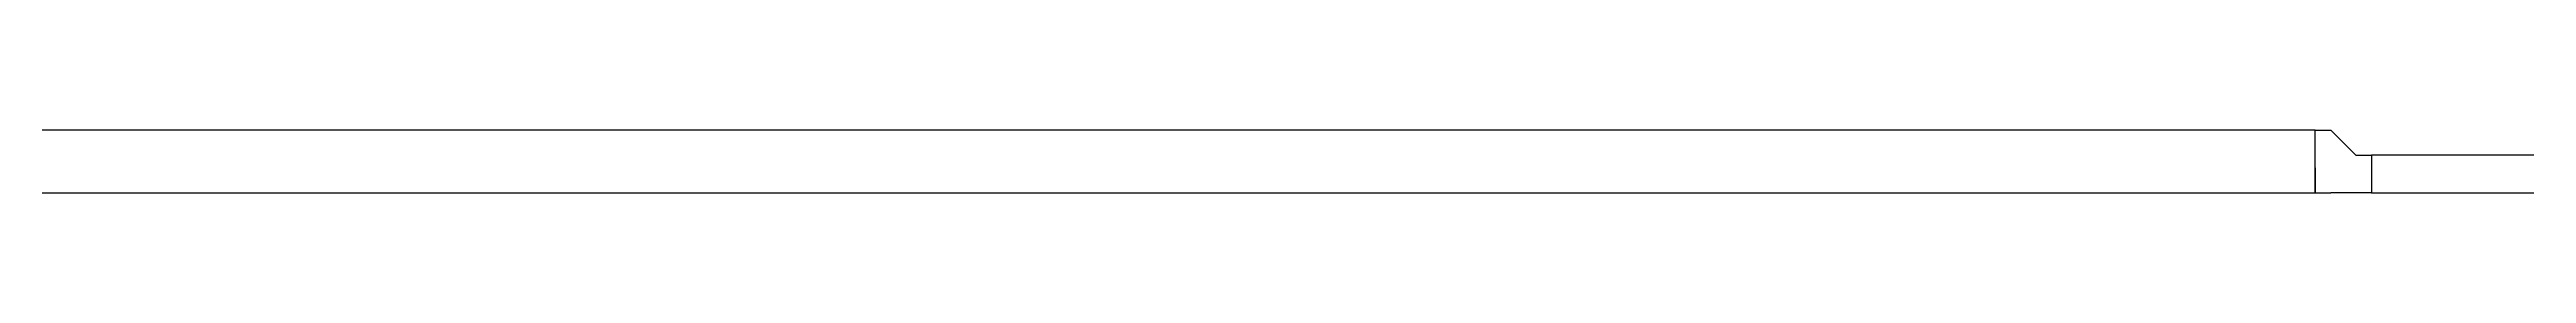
# Model space of a CAD drawing. Header units: millimetres. Extents: x 88028 to 500787, y -530175 to 1035835.
# Drawn here: x 133255 to 153030, y -48420 to -47920 of the extents above; entities that cross this region are included whole.
import ezdxf

# ---------------------------------------------------------------- set-up
doc = ezdxf.new("R2010")
doc.units = ezdxf.units.MM
doc.header["$LTSCALE"] = 150
doc.layers.get('Defpoints').update_dxf_attribs({"color": 150})
doc.layers.add('-----26 Electrical Cable Tray', color=200, linetype='Continuous')
doc.styles.add('LGR', font='LGSmHaTR.ttf')
doc.styles.get("Standard").update_dxf_attribs({"font": ''})
doc.styles.get('Standard').set_extended_font_data('Dotum')
doc.dimstyles.new('전기통신참고용-치수', dxfattribs={"dimscale": 15, "dimtxt": 2, "dimasz": 0, "dimexe": 0, "dimexo": 0, "dimgap": 0.4, "dimtad": 4, "dimdec": 0, "dimzin": 0, "dimdsep": 46, "dimtxsty": 'Standard', "dimblk": 'NONE', "dimcen": 0, "dimse1": 1, "dimse2": 1, "dimsd1": 1, "dimsd2": 1, "dimclrd": 8, "dimclre": 8, "dimclrt": 8, "dimadec": 0, "dimazin": 0, "dimtfac": 1, "dimtdec": 0, "dimtix": 1, "dimtmove": 2, "dimatfit": 0, "dimldrblk": 'NONE', "dimfxl": 2, "dimtolj": 1, "dimtzin": 0, "dimarcsym": 0})

# ---------------------------------------------------------------- blocks, each defined once
blk = doc.blocks.new('*D58')
at = {"layer": 'Defpoints', "color": 0, "transparency": 16777216}
for p in [(0, 500), (0, 500), (0, 0)]:
    blk.add_point(p, dxfattribs=at)
at = {"color": 8, "transparency": 16777216, "insert": (21, 250), "char_height": 30, "attachment_point": 5, "rotation": 90, "style": 'LGR'}
blk.add_mtext('\\A1;{\\C0;500}', dxfattribs=at)
blk = doc.blocks.new('_None')
blk = doc.blocks.new('*D59')
at = {"layer": 'Defpoints', "color": 0, "transparency": 16777216}
for p in [(-450, 300), (-450, 300), (-450, 0)]:
    blk.add_point(p, dxfattribs=at)
at = {"color": 8, "transparency": 16777216, "insert": (-471, 150), "char_height": 30, "attachment_point": 5, "rotation": 90, "style": 'LGR'}
blk.add_mtext('\\A1;{\\C0;300}', dxfattribs=at)
blk = doc.blocks.new('*U57')
at = {"color": 0}
for points in [[(-125, 500), (-125, 500), (-325, 300), (-325, 300)], [(0, 0), (0, 500), (-125, 500), (-125, 500)], [(-450, 300), (-450, 0), (-325, 0), (-325, 0)], [(-325, 300), (-325, 300), (-450, 300), (-450, 0)], [(0, 200), (0, 0), (-125, 0), (-125, 0)], [(-325, 0), (-325, 0), (-125, 0), (-125, 0)]]:
    blk.add_lwpolyline(points, dxfattribs=at)
for base, p1, p2, override, picture, middle in [((0, 500), (0, 0), (0, 500), {"dimtxsty": 'LGR', "dimclrd": 8, "dimclre": 8, "dimclrt": 8}, '*D58', (21.4, 250)), ((-450, 300), (-450, 0), (-450, 300), {"dimtad": 1, "dimtxsty": 'LGR', "dimclrd": 8, "dimclre": 8, "dimclrt": 8}, '*D59', (-471.4, 150))]:
    dim = blk.add_linear_dim(base=base, p1=p1, p2=p2, angle=90, text='{\\C0;<>}', dimstyle='전기통신참고용-치수', override=override, dxfattribs=at)
    dim.commit()
    dim.dimension.update_dxf_attribs({"geometry": picture, "text_midpoint": middle})

msp = doc.modelspace()

# ---------------------------------------------------------------- linework, layer by layer
at = {"layer": '-----26 Electrical Cable Tray'}
for points in [[(151344, -47920), (106104, -47920), (106104, -48420), (151344, -48420)], [(151794, -48420), (159249, -48420), (159249, -48120), (151794, -48120)]]:
    msp.add_lwpolyline(points, close=True, dxfattribs=at)

# ---------------------------------------------------------------- block references
at = {"layer": '-----26 Electrical Cable Tray', "xscale": -1}
msp.add_blockref('*U57', (151344, -48420), dxfattribs=at)

doc.saveas('drawing.dxf')
